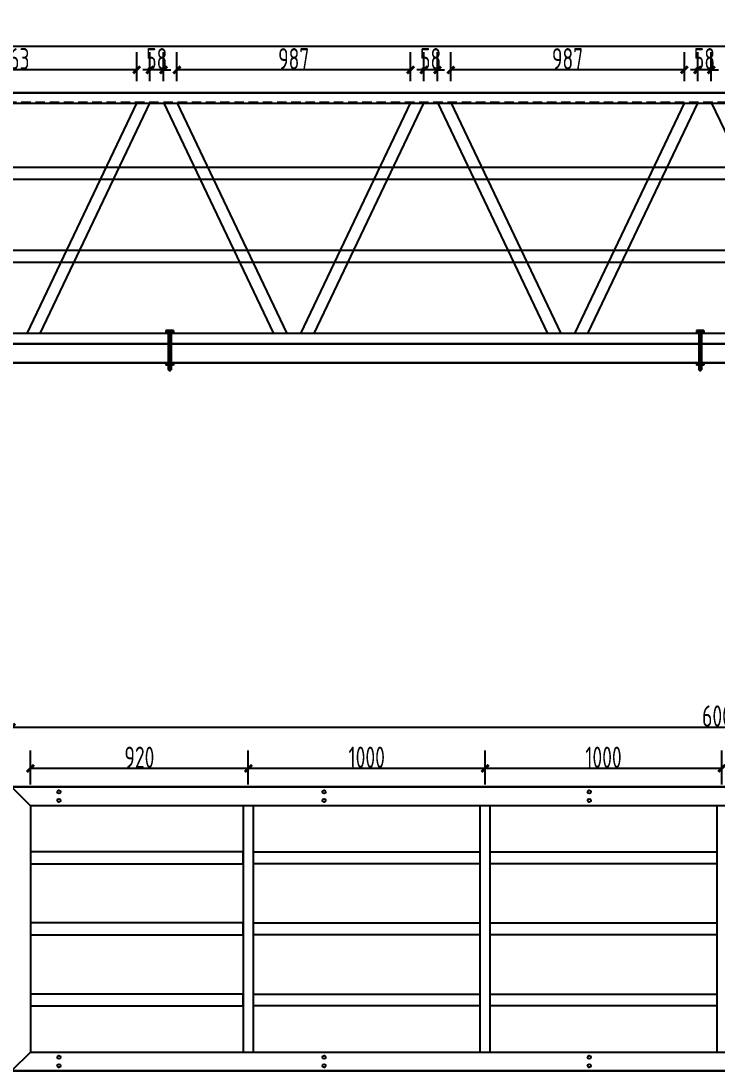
# Model space of a CAD drawing. Header units: millimetres. Extents: x -1871197 to -1180782, y 1281217 to 1543414.
# Drawn here: x -1259608 to -1256669, y 1458778 to 1463210 of the extents above; entities that cross this region are included whole.
import ezdxf

# ---------------------------------------------------------------- set-up
doc = ezdxf.new("R2010")
doc.units = ezdxf.units.MM
doc.header["$LTSCALE"] = 10
doc.linetypes.add('BLTA11-LD-L-4001_Plot Plan for Seawater Intake System_20140729$0$key plan$0${ Wide Dash }', pattern=[12, 4, -2, 4, -2])
doc.layers.get('0').update_dxf_attribs({"linetype": 'CONTINUOUS'})
doc.layers.get('DEFPOINTS').update_dxf_attribs({"linetype": 'CONTINUOUS'})
doc.layers.add('W-STEEL_FRAME钢架', color=3, linetype='CONTINUOUS')
doc.styles.get("Standard").update_dxf_attribs({"font": 'tssdeng.shx', "width": 0.7, "bigfont": 'hztxt.shx'})
doc.dimstyles.new('W__30', dxfattribs={"dimtxt": 90, "dimasz": 30, "dimexe": 75, "dimexo": 90, "dimgap": 2, "dimtad": 1, "dimdec": 0, "dimzin": 0, "dimdsep": 46, "dimtxsty": 'Standard', "dimblk": 'ARCHTICK', "dimcen": 0.09, "dimclrd": 1, "dimclre": 1, "dimclrt": 2, "dimadec": 0, "dimazin": 0, "dimtfac": 1, "dimtdec": 0, "dimtix": 1, "dimtmove": 2, "dimatfit": 3, "dimldrblk": 'ARCHTICK', "dimfxl": 1, "dimtolj": 1, "dimtzin": 0, "dimarcsym": 0})

# ---------------------------------------------------------------- blocks, each defined once
blk = doc.blocks.new('_ARCHTICK')
at = {"color": 0, "linetype": 'ByBlock', "const_width": 0.4}
blk.add_lwpolyline([(-0.5, -0.5), (0.5, 0.5)], dxfattribs=at)
blk = doc.blocks.new('*D120')
at = {"layer": 'DEFPOINTS', "color": 0, "transparency": 16777216}
for p in [(-1254509.7, 1463104.1), (-1266089.7, 1462907.4), (-1254509.7, 1462907.4)]:
    blk.add_point(p, dxfattribs=at)
at = {"layer": 'W-STEEL_FRAME钢架', "color": 1, "lineweight": -2, "transparency": 16777216}
for p, q in [((-1266089.7, 1462997.4), (-1266089.7, 1463179.1)), ((-1254509.7, 1462997.4), (-1254509.7, 1463179.1)), ((-1266089.7, 1463104.1), (-1254509.7, 1463104.1))]:
    blk.add_line(p, q, dxfattribs=at)
at = {"layer": 'W-STEEL_FRAME钢架', "color": 1, "lineweight": -2, "transparency": 16777216, "xscale": 30, "yscale": 30, "zscale": 30, "rotation": 180}
blk.add_blockref('_ARCHTICK', (-1266089.7, 1463104.1), dxfattribs=at)
at = {"layer": 'W-STEEL_FRAME钢架', "color": 1, "lineweight": -2, "transparency": 16777216, "xscale": 30, "yscale": 30, "zscale": 30}
blk.add_blockref('_ARCHTICK', (-1254509.7, 1463104.1), dxfattribs=at)
at = {"layer": 'W-STEEL_FRAME钢架', "color": 7, "transparency": 16777216, "insert": (-1260299.7, 1463151.1), "char_height": 90, "attachment_point": 5}
blk.add_mtext('\\A1;11580', dxfattribs=at)
blk = doc.blocks.new('*D132')
at = {"layer": 'DEFPOINTS', "color": 0, "transparency": 16777216}
for p in [(-1256750.2, 1463003.6), (-1256750.2, 1462866.4), (-1256692.7, 1462866.4)]:
    blk.add_point(p, dxfattribs=at)
at = {"layer": 'W-STEEL_FRAME钢架', "color": 1, "lineweight": -2, "transparency": 16777216}
for p, q in [((-1256750.2, 1462956.4), (-1256750.2, 1463078.6)), ((-1256692.7, 1462956.4), (-1256692.7, 1463078.6)), ((-1256750.2, 1463003.6), (-1256780.2, 1463003.6)), ((-1256692.7, 1463003.6), (-1256750.2, 1463003.6)), ((-1256692.7, 1463003.6), (-1256662.7, 1463003.6))]:
    blk.add_line(p, q, dxfattribs=at)
at = {"layer": 'W-STEEL_FRAME钢架', "color": 1, "lineweight": -2, "transparency": 16777216, "xscale": 30, "yscale": 30, "zscale": 30}
blk.add_blockref('_ARCHTICK', (-1256750.2, 1463003.6), dxfattribs=at)
at = {"layer": 'W-STEEL_FRAME钢架', "color": 1, "lineweight": -2, "transparency": 16777216, "xscale": 30, "yscale": 30, "zscale": 30, "rotation": 180}
blk.add_blockref('_ARCHTICK', (-1256692.7, 1463003.6), dxfattribs=at)
at = {"layer": 'W-STEEL_FRAME钢架', "color": 7, "transparency": 16777216, "insert": (-1256721.4, 1463050.6), "char_height": 90, "attachment_point": 5}
blk.add_mtext('\\A1;58', dxfattribs=at)
blk = doc.blocks.new('*D133')
at = {"layer": 'DEFPOINTS', "color": 0, "transparency": 16777216}
for p in [(-1257793, 1463003.6), (-1257793, 1462866.4), (-1256806.3, 1462866.4)]:
    blk.add_point(p, dxfattribs=at)
at = {"layer": 'W-STEEL_FRAME钢架', "color": 1, "lineweight": -2, "transparency": 16777216}
for p, q in [((-1257793, 1462956.4), (-1257793, 1463078.6)), ((-1256806.3, 1462956.4), (-1256806.3, 1463078.6)), ((-1256806.3, 1463003.6), (-1257793, 1463003.6))]:
    blk.add_line(p, q, dxfattribs=at)
at = {"layer": 'W-STEEL_FRAME钢架', "color": 1, "lineweight": -2, "transparency": 16777216, "xscale": 30, "yscale": 30, "zscale": 30, "rotation": 180}
blk.add_blockref('_ARCHTICK', (-1257793, 1463003.6), dxfattribs=at)
at = {"layer": 'W-STEEL_FRAME钢架', "color": 1, "lineweight": -2, "transparency": 16777216, "xscale": 30, "yscale": 30, "zscale": 30}
blk.add_blockref('_ARCHTICK', (-1256806.3, 1463003.6), dxfattribs=at)
at = {"layer": 'W-STEEL_FRAME钢架', "color": 7, "transparency": 16777216, "insert": (-1257299.7, 1463050.6), "char_height": 90, "attachment_point": 5}
blk.add_mtext('\\A1;987', dxfattribs=at)
blk = doc.blocks.new('*D134')
at = {"layer": 'DEFPOINTS', "color": 0, "transparency": 16777216}
for p in [(-1257906.7, 1463003.6), (-1257906.7, 1462866.4), (-1257849.1, 1462866.4)]:
    blk.add_point(p, dxfattribs=at)
at = {"layer": 'W-STEEL_FRAME钢架', "color": 1, "lineweight": -2, "transparency": 16777216}
for p, q in [((-1257906.7, 1462956.4), (-1257906.7, 1463078.6)), ((-1257849.1, 1462956.4), (-1257849.1, 1463078.6)), ((-1257906.7, 1463003.6), (-1257936.7, 1463003.6)), ((-1257849.1, 1463003.6), (-1257906.7, 1463003.6)), ((-1257849.1, 1463003.6), (-1257819.1, 1463003.6))]:
    blk.add_line(p, q, dxfattribs=at)
at = {"layer": 'W-STEEL_FRAME钢架', "color": 1, "lineweight": -2, "transparency": 16777216, "xscale": 30, "yscale": 30, "zscale": 30}
blk.add_blockref('_ARCHTICK', (-1257906.7, 1463003.6), dxfattribs=at)
at = {"layer": 'W-STEEL_FRAME钢架', "color": 1, "lineweight": -2, "transparency": 16777216, "xscale": 30, "yscale": 30, "zscale": 30, "rotation": 180}
blk.add_blockref('_ARCHTICK', (-1257849.1, 1463003.6), dxfattribs=at)
at = {"layer": 'W-STEEL_FRAME钢架', "color": 7, "transparency": 16777216, "insert": (-1257877.9, 1463050.6), "char_height": 90, "attachment_point": 5}
blk.add_mtext('\\A1;58', dxfattribs=at)
blk = doc.blocks.new('*D135')
at = {"layer": 'DEFPOINTS', "color": 0, "transparency": 16777216}
for p in [(-1258949.5, 1463003.6), (-1258949.5, 1462866.4), (-1257962.8, 1462866.4)]:
    blk.add_point(p, dxfattribs=at)
at = {"layer": 'W-STEEL_FRAME钢架', "color": 1, "lineweight": -2, "transparency": 16777216}
for p, q in [((-1258949.5, 1462956.4), (-1258949.5, 1463078.6)), ((-1257962.8, 1462956.4), (-1257962.8, 1463078.6)), ((-1257962.8, 1463003.6), (-1258949.5, 1463003.6))]:
    blk.add_line(p, q, dxfattribs=at)
at = {"layer": 'W-STEEL_FRAME钢架', "color": 1, "lineweight": -2, "transparency": 16777216, "xscale": 30, "yscale": 30, "zscale": 30, "rotation": 180}
blk.add_blockref('_ARCHTICK', (-1258949.5, 1463003.6), dxfattribs=at)
at = {"layer": 'W-STEEL_FRAME钢架', "color": 1, "lineweight": -2, "transparency": 16777216, "xscale": 30, "yscale": 30, "zscale": 30}
blk.add_blockref('_ARCHTICK', (-1257962.8, 1463003.6), dxfattribs=at)
at = {"layer": 'W-STEEL_FRAME钢架', "color": 7, "transparency": 16777216, "insert": (-1258456.1, 1463050.6), "char_height": 90, "attachment_point": 5}
blk.add_mtext('\\A1;987', dxfattribs=at)
blk = doc.blocks.new('*D136')
at = {"layer": 'DEFPOINTS', "color": 0, "transparency": 16777216}
for p in [(-1259063.2, 1463003.6), (-1259063.2, 1462866.4), (-1259005.6, 1462866.4)]:
    blk.add_point(p, dxfattribs=at)
at = {"layer": 'W-STEEL_FRAME钢架', "color": 1, "lineweight": -2, "transparency": 16777216}
for p, q in [((-1259063.2, 1462956.4), (-1259063.2, 1463078.6)), ((-1259005.6, 1462956.4), (-1259005.6, 1463078.6)), ((-1259063.2, 1463003.6), (-1259093.2, 1463003.6)), ((-1259005.6, 1463003.6), (-1259063.2, 1463003.6)), ((-1259005.6, 1463003.6), (-1258975.6, 1463003.6))]:
    blk.add_line(p, q, dxfattribs=at)
at = {"layer": 'W-STEEL_FRAME钢架', "color": 1, "lineweight": -2, "transparency": 16777216, "xscale": 30, "yscale": 30, "zscale": 30}
blk.add_blockref('_ARCHTICK', (-1259063.2, 1463003.6), dxfattribs=at)
at = {"layer": 'W-STEEL_FRAME钢架', "color": 1, "lineweight": -2, "transparency": 16777216, "xscale": 30, "yscale": 30, "zscale": 30, "rotation": 180}
blk.add_blockref('_ARCHTICK', (-1259005.6, 1463003.6), dxfattribs=at)
at = {"layer": 'W-STEEL_FRAME钢架', "color": 7, "transparency": 16777216, "insert": (-1259034.4, 1463050.6), "char_height": 90, "attachment_point": 5}
blk.add_mtext('\\A1;58', dxfattribs=at)
blk = doc.blocks.new('*D137')
at = {"layer": 'DEFPOINTS', "color": 0, "transparency": 16777216}
for p in [(-1260182, 1463003.6), (-1260182, 1462866.4), (-1259119.2, 1462866.4)]:
    blk.add_point(p, dxfattribs=at)
at = {"layer": 'W-STEEL_FRAME钢架', "color": 1, "lineweight": -2, "transparency": 16777216}
for p, q in [((-1260182, 1462956.4), (-1260182, 1463078.6)), ((-1259119.2, 1462956.4), (-1259119.2, 1463078.6)), ((-1259119.2, 1463003.6), (-1260182, 1463003.6))]:
    blk.add_line(p, q, dxfattribs=at)
at = {"layer": 'W-STEEL_FRAME钢架', "color": 1, "lineweight": -2, "transparency": 16777216, "xscale": 30, "yscale": 30, "zscale": 30, "rotation": 180}
blk.add_blockref('_ARCHTICK', (-1260182, 1463003.6), dxfattribs=at)
at = {"layer": 'W-STEEL_FRAME钢架', "color": 1, "lineweight": -2, "transparency": 16777216, "xscale": 30, "yscale": 30, "zscale": 30}
blk.add_blockref('_ARCHTICK', (-1259119.2, 1463003.6), dxfattribs=at)
at = {"layer": 'W-STEEL_FRAME钢架', "color": 7, "transparency": 16777216, "insert": (-1259650.6, 1463050.6), "char_height": 90, "attachment_point": 5}
blk.add_mtext('\\A1;1063', dxfattribs=at)
blk = doc.blocks.new('*D160')
at = {"layer": 'DEFPOINTS', "color": 0, "transparency": 16777216}
for p in [(-1257647.9, 1460055.1), (-1257647.9, 1459897.8), (-1256647.9, 1459897.8)]:
    blk.add_point(p, dxfattribs=at)
at = {"layer": 'W-STEEL_FRAME钢架', "color": 1, "lineweight": -2, "transparency": 16777216}
for p, q in [((-1257647.9, 1459987.8), (-1257647.9, 1460130.1)), ((-1256647.9, 1459987.8), (-1256647.9, 1460130.1)), ((-1256647.9, 1460055.1), (-1257647.9, 1460055.1))]:
    blk.add_line(p, q, dxfattribs=at)
at = {"layer": 'W-STEEL_FRAME钢架', "color": 1, "lineweight": -2, "transparency": 16777216, "xscale": 30, "yscale": 30, "zscale": 30, "rotation": 180}
blk.add_blockref('_ARCHTICK', (-1257647.9, 1460055.1), dxfattribs=at)
at = {"layer": 'W-STEEL_FRAME钢架', "color": 1, "lineweight": -2, "transparency": 16777216, "xscale": 30, "yscale": 30, "zscale": 30}
blk.add_blockref('_ARCHTICK', (-1256647.9, 1460055.1), dxfattribs=at)
at = {"layer": 'W-STEEL_FRAME钢架', "color": 7, "transparency": 16777216, "insert": (-1257147.9, 1460102.1), "char_height": 90, "attachment_point": 5}
blk.add_mtext('\\A1;1000', dxfattribs=at)
blk = doc.blocks.new('*D161')
at = {"layer": 'DEFPOINTS', "color": 0, "transparency": 16777216}
for p in [(-1258647.9, 1460055.1), (-1258647.9, 1459897.8), (-1257647.9, 1459897.8)]:
    blk.add_point(p, dxfattribs=at)
at = {"layer": 'W-STEEL_FRAME钢架', "color": 1, "lineweight": -2, "transparency": 16777216}
for p, q in [((-1258647.9, 1459987.8), (-1258647.9, 1460130.1)), ((-1257647.9, 1459987.8), (-1257647.9, 1460130.1)), ((-1257647.9, 1460055.1), (-1258647.9, 1460055.1))]:
    blk.add_line(p, q, dxfattribs=at)
at = {"layer": 'W-STEEL_FRAME钢架', "color": 1, "lineweight": -2, "transparency": 16777216, "xscale": 30, "yscale": 30, "zscale": 30, "rotation": 180}
blk.add_blockref('_ARCHTICK', (-1258647.9, 1460055.1), dxfattribs=at)
at = {"layer": 'W-STEEL_FRAME钢架', "color": 1, "lineweight": -2, "transparency": 16777216, "xscale": 30, "yscale": 30, "zscale": 30}
blk.add_blockref('_ARCHTICK', (-1257647.9, 1460055.1), dxfattribs=at)
at = {"layer": 'W-STEEL_FRAME钢架', "color": 7, "transparency": 16777216, "insert": (-1258147.9, 1460102.1), "char_height": 90, "attachment_point": 5}
blk.add_mtext('\\A1;1000', dxfattribs=at)
blk = doc.blocks.new('*D166')
at = {"layer": 'DEFPOINTS', "color": 0, "transparency": 16777216}
for p in [(-1253647.9, 1460229.2), (-1259647.9, 1459977.8), (-1253647.9, 1459977.8)]:
    blk.add_point(p, dxfattribs=at)
at = {"layer": 'W-STEEL_FRAME钢架', "color": 1, "lineweight": -2, "transparency": 16777216}
for p, q in [((-1259647.9, 1460067.8), (-1259647.9, 1460304.2)), ((-1253647.9, 1460067.8), (-1253647.9, 1460304.2)), ((-1259647.9, 1460229.2), (-1253647.9, 1460229.2))]:
    blk.add_line(p, q, dxfattribs=at)
at = {"layer": 'W-STEEL_FRAME钢架', "color": 1, "lineweight": -2, "transparency": 16777216, "xscale": 30, "yscale": 30, "zscale": 30, "rotation": 180}
blk.add_blockref('_ARCHTICK', (-1259647.9, 1460229.2), dxfattribs=at)
at = {"layer": 'W-STEEL_FRAME钢架', "color": 1, "lineweight": -2, "transparency": 16777216, "xscale": 30, "yscale": 30, "zscale": 30}
blk.add_blockref('_ARCHTICK', (-1253647.9, 1460229.2), dxfattribs=at)
at = {"layer": 'W-STEEL_FRAME钢架', "color": 7, "transparency": 16777216, "insert": (-1256647.9, 1460276.2), "char_height": 90, "attachment_point": 5}
blk.add_mtext('\\A1;6000', dxfattribs=at)
blk = doc.blocks.new('*U155')
blk.add_lwpolyline([(22, -520), (-22, -520), (-22, 520), (22, 520), (22, -520)])
blk = doc.blocks.new('*U156')
at = {"color": 0, "linetype": 'ByBlock', "lineweight": -2, "transparency": 16777216}
for p in [(0, 0), (1000, 0), (2000, 0), (3000, 0), (4000, 0)]:
    blk.add_blockref('*U155', p, dxfattribs=at)
blk = doc.blocks.new('*D165')
at = {"layer": 'DEFPOINTS', "color": 0, "transparency": 16777216}
for p in [(-1259567.9, 1460055.1), (-1259567.9, 1459897.8), (-1258647.9, 1459897.8)]:
    blk.add_point(p, dxfattribs=at)
at = {"layer": 'W-STEEL_FRAME钢架', "color": 1, "lineweight": -2, "transparency": 16777216}
for p, q in [((-1259567.9, 1459987.8), (-1259567.9, 1460130.1)), ((-1258647.9, 1459987.8), (-1258647.9, 1460130.1)), ((-1258647.9, 1460055.1), (-1259567.9, 1460055.1))]:
    blk.add_line(p, q, dxfattribs=at)
at = {"layer": 'W-STEEL_FRAME钢架', "color": 1, "lineweight": -2, "transparency": 16777216, "xscale": 30, "yscale": 30, "zscale": 30, "rotation": 180}
blk.add_blockref('_ARCHTICK', (-1259567.9, 1460055.1), dxfattribs=at)
at = {"layer": 'W-STEEL_FRAME钢架', "color": 1, "lineweight": -2, "transparency": 16777216, "xscale": 30, "yscale": 30, "zscale": 30}
blk.add_blockref('_ARCHTICK', (-1258647.9, 1460055.1), dxfattribs=at)
at = {"layer": 'W-STEEL_FRAME钢架', "color": 7, "transparency": 16777216, "insert": (-1259107.9, 1460102.1), "char_height": 90, "attachment_point": 5}
blk.add_mtext('\\A1;920', dxfattribs=at)
blk = doc.blocks.new('*U147')
blk.add_lwpolyline([(-478, -25), (478, -25), (478, 25), (-478, 25)], close=True)
blk = doc.blocks.new('*U148')
at = {"color": 0, "linetype": 'ByBlock', "lineweight": -2, "transparency": 16777216}
for p in [(0, 0), (0, -300), (0, -600)]:
    blk.add_blockref('*U147', p, dxfattribs=at)
blk = doc.blocks.new('*U149')
blk.add_lwpolyline([(-478, -25), (478, -25), (478, 25), (-478, 25)], close=True)
blk = doc.blocks.new('*U150')
at = {"color": 0, "linetype": 'ByBlock', "lineweight": -2, "transparency": 16777216}
for p in [(0, 0), (0, -300), (0, -600)]:
    blk.add_blockref('*U149', p, dxfattribs=at)
blk = doc.blocks.new('*U151')
blk.add_lwpolyline([(-449, -25), (449, -25), (449, 25), (-449, 25)], close=True)
blk = doc.blocks.new('*U152')
at = {"color": 0, "linetype": 'ByBlock', "lineweight": -2, "transparency": 16777216}
for p in [(0, 0), (0, -300), (0, -600)]:
    blk.add_blockref('*U151', p, dxfattribs=at)

msp = doc.modelspace()

# ---------------------------------------------------------------- linework, layer by layer
at = {"color": 4}
for p, q in [((-1260105.8, 1462907.4), (-1254509.7, 1462907.4)), ((-1254509.7, 1462907.4), (-1260105.8, 1462907.4)), ((-1254528.3, 1462862.4), (-1260071, 1462862.4))]:
    msp.add_line(p, q, dxfattribs=at)
at = {"color": 8, "linetype": 'BLTA11-LD-L-4001_Plot Plan for Seawater Intake System_20140729$0$key plan$0${ Wide Dash }'}
msp.add_line((-1254526.7, 1462866.4), (-1260526.7, 1462866.4), dxfattribs=at)
at = {"color": 0}
for p, q in [((-1259119.2, 1462866.4), (-1259583.8, 1461891.4)), ((-1259063.2, 1462866.4), (-1259527.7, 1461891.4)), ((-1259005.6, 1462866.4), (-1258541, 1461891.4)), ((-1258949.5, 1462866.4), (-1258484.9, 1461891.4)), ((-1257962.8, 1462866.4), (-1258427.3, 1461891.4)), ((-1257906.7, 1462866.4), (-1258371.3, 1461891.4)), ((-1257849.1, 1462866.4), (-1257384.5, 1461891.4)), ((-1257793, 1462866.4), (-1257328.5, 1461891.4)), ((-1256806.3, 1462866.4), (-1257270.9, 1461891.4)), ((-1256750.2, 1462866.4), (-1257214.8, 1461891.4)), ((-1256692.7, 1462866.4), (-1256228.1, 1461891.4)), ((-1254355.5, 1462591.5), (-1260244.7, 1462591.5)), ((-1254355.5, 1462541.5), (-1260244.7, 1462541.5)), ((-1254354.7, 1462241.4), (-1260244.7, 1462241.4)), ((-1254354.7, 1462191.4), (-1260244.7, 1462191.4))]:
    msp.add_line(p, q, dxfattribs=at)
at = {"color": 1}
for p, q in [((-1258995.7, 1461903.4), (-1258995.7, 1461893.4)), ((-1258963.7, 1461903.4), (-1258995.7, 1461903.4)), ((-1258963.7, 1461893.4), (-1258995.7, 1461893.4)), ((-1258963.7, 1461891.4), (-1258995.7, 1461891.4)), ((-1258990.7, 1461903.4), (-1258990.7, 1461893.4)), ((-1258985.7, 1461903.4), (-1258985.7, 1461737.8)), ((-1258979.7, 1461903.4), (-1258979.7, 1461737.8)), ((-1258973.7, 1461903.4), (-1258973.7, 1461737.8)), ((-1258968.7, 1461903.4), (-1258968.7, 1461893.4)), ((-1258963.7, 1461903.4), (-1258963.7, 1461893.4)), ((-1256755.7, 1461903.4), (-1256755.7, 1461893.4)), ((-1256723.7, 1461903.4), (-1256755.7, 1461903.4)), ((-1256723.7, 1461893.4), (-1256755.7, 1461893.4)), ((-1256723.7, 1461891.4), (-1256755.7, 1461891.4)), ((-1256750.7, 1461903.4), (-1256750.7, 1461893.4)), ((-1256745.7, 1461903.4), (-1256745.7, 1461737.8)), ((-1256739.7, 1461903.4), (-1256739.7, 1461737.8)), ((-1256733.7, 1461903.4), (-1256733.7, 1461737.8)), ((-1256728.7, 1461903.4), (-1256728.7, 1461893.4)), ((-1256723.7, 1461903.4), (-1256723.7, 1461893.4)), ((-1258995.7, 1461767.4), (-1258995.7, 1461757.4)), ((-1258963.7, 1461767.4), (-1258995.7, 1461767.4)), ((-1258963.7, 1461757.4), (-1258995.7, 1461757.4)), ((-1258990.7, 1461767.4), (-1258990.7, 1461757.4)), ((-1258968.7, 1461767.4), (-1258968.7, 1461757.4)), ((-1258963.7, 1461767.4), (-1258963.7, 1461757.4)), ((-1256755.7, 1461767.4), (-1256755.7, 1461757.4)), ((-1256723.7, 1461767.4), (-1256755.7, 1461767.4)), ((-1256723.7, 1461757.4), (-1256755.7, 1461757.4)), ((-1256750.7, 1461767.4), (-1256750.7, 1461757.4)), ((-1256728.7, 1461767.4), (-1256728.7, 1461757.4)), ((-1256723.7, 1461767.4), (-1256723.7, 1461757.4)), ((-1258985.7, 1461737.8), (-1258982.7, 1461734.8)), ((-1258982.7, 1461734.8), (-1258976.7, 1461734.8)), ((-1258976.7, 1461734.8), (-1258973.7, 1461737.8)), ((-1256745.7, 1461737.8), (-1256742.7, 1461734.8)), ((-1256742.7, 1461734.8), (-1256736.7, 1461734.8)), ((-1256736.7, 1461734.8), (-1256733.7, 1461737.8))]:
    msp.add_line(p, q, dxfattribs=at)
at = {"color": 3}
for p, q in [((-1254299.7, 1461847.4), (-1260299.7, 1461847.4)), ((-1254299.7, 1461767.4), (-1260299.7, 1461767.4)), ((-1253647.9, 1459977.8), (-1259647.9, 1459977.8)), ((-1259567.9, 1459897.8), (-1259647.9, 1459977.8)), ((-1259647.9, 1459977.8), (-1253647.9, 1459977.8)), ((-1253727.9, 1459897.8), (-1259567.9, 1459897.8)), ((-1259567.9, 1459897.8), (-1259567.9, 1458857.8)), ((-1253727.9, 1459897.8), (-1259567.9, 1459897.8)), ((-1259567.9, 1458857.8), (-1259647.9, 1458777.8)), ((-1259567.9, 1458857.8), (-1253727.9, 1458857.8)), ((-1259567.9, 1458857.8), (-1253727.9, 1458857.8)), ((-1259647.9, 1458777.8), (-1253647.9, 1458777.8)), ((-1253647.9, 1458777.8), (-1259647.9, 1458777.8))]:
    msp.add_line(p, q, dxfattribs=at)
at = {"color": 4}
msp.add_lwpolyline([(-1254354.7, 1461891.4), (-1260299.7, 1461891.4), (-1260299.7, 1461847.4), (-1254354.7, 1461847.4)], close=True, dxfattribs=at)
at = {"color": 3}
msp.add_lwpolyline([(-1254299.7, 1461847.4), (-1260299.7, 1461847.4), (-1260299.7, 1461767.4), (-1254299.7, 1461767.4)], close=True, dxfattribs=at)
for centre in [(-1259448, 1459955.8), (-1258327.8, 1459955.8), (-1257207.8, 1459955.8), (-1259448, 1459919.8), (-1258327.8, 1459919.8), (-1257207.8, 1459919.8), (-1259448, 1458835.8), (-1258327.8, 1458835.8), (-1257207.8, 1458835.8), (-1259448, 1458799.8), (-1258327.8, 1458799.8), (-1257207.8, 1458799.8)]:
    msp.add_circle(centre, 7)

# ---------------------------------------------------------------- block references
at = {"xscale": -1}
for name, p in [('*U156', (-1254647.9, 1459377.8)), ('*U150', (-1258147.9, 1459677.8)), ('*U148', (-1257147.9, 1459677.8))]:
    msp.add_blockref(name, p, dxfattribs=at)
msp.add_blockref('*U152', (-1259118.9, 1459677.8))

# ---------------------------------------------------------------- dimensions: what is measured, and where the dimension line sits
at = {"layer": 'W-STEEL_FRAME钢架'}
dim = msp.add_aligned_dim(p1=(-1266089.7, 1462907.4), p2=(-1254509.7, 1462907.4), distance=196.6, dimstyle='W__30', override={"dimclrt": 7}, dxfattribs=at)
dim.commit()
dim.dimension.update_dxf_attribs({"geometry": '*D120', "text_midpoint": (-1260299.7, 1463151.1)})
for base, p1, p2, picture, middle in [((-1260182, 1463003.6), (-1259119.2, 1462866.4), (-1260182, 1462866.4), '*D137', (-1259650.6, 1463050.6)), ((-1259063.2, 1463003.6), (-1259005.6, 1462866.4), (-1259063.2, 1462866.4), '*D136', (-1259034.4, 1463050.6)), ((-1258949.5, 1463003.6), (-1257962.8, 1462866.4), (-1258949.5, 1462866.4), '*D135', (-1258456.1, 1463050.6)), ((-1257906.7, 1463003.6), (-1257849.1, 1462866.4), (-1257906.7, 1462866.4), '*D134', (-1257877.9, 1463050.6)), ((-1257793, 1463003.6), (-1256806.3, 1462866.4), (-1257793, 1462866.4), '*D133', (-1257299.7, 1463050.6)), ((-1256750.2395, 1463003.5855), (-1256692.6504, 1462866.4476), (-1256750.2395, 1462866.4476), '*D132', (-1256721.445, 1463050.5855)), ((-1253647.9, 1460229.2), (-1259647.9, 1459977.8), (-1253647.9, 1459977.8), '*D166', (-1256647.9, 1460276.2)), ((-1259567.9, 1460055.1), (-1258647.9, 1459897.8), (-1259567.9, 1459897.8), '*D165', (-1259107.9, 1460102.1)), ((-1258647.9, 1460055.1), (-1257647.9, 1459897.8), (-1258647.9, 1459897.8), '*D161', (-1258147.9, 1460102.1)), ((-1257647.9, 1460055.1), (-1256647.9, 1459897.8), (-1257647.9, 1459897.8), '*D160', (-1257147.9, 1460102.1))]:
    dim = msp.add_linear_dim(base=base, p1=p1, p2=p2, angle=180, dimstyle='W__30', override={"dimclrt": 7}, dxfattribs=at)
    dim.commit()
    dim.dimension.update_dxf_attribs({"geometry": picture, "text_midpoint": middle})

doc.saveas('drawing.dxf')
